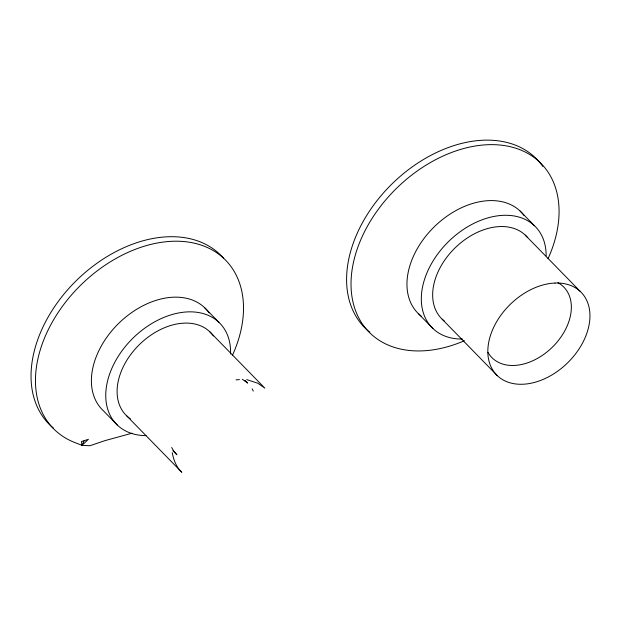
<?xml version="1.0" encoding="UTF-8"?>
<svg xmlns="http://www.w3.org/2000/svg" width="621" height="621" viewBox="0 0 621 621"><rect width="100%" height="100%" fill="white"/><g stroke="black" fill="none" stroke-linecap="round" stroke-linejoin="round"><path stroke-width="0.93" d="M132.009 433.217L104.949 440.638L89.859 445.754L81.995 445.304L84.239 440.662L88.399 439.288L81.995 445.304L74.869 442.563A120.427 83.431 -44.3 0 1 53.732 319.567A120.427 83.431 -44.3 0 1 192.355 242.764A120.427 83.431 -44.3 0 1 232.471 355.251M84.239 440.662L81.429 441.562L81.995 445.304M236.027 379.866L239.45 379.61M246.778 379.625L257.762 383.204L264.849 388.148L209.688 331.668M242.353 379.276L247.663 383.079L244.992 380.347M520.126 211.062L534.471 225.757M525.25 235.103L580.41 291.583M442.206 319.233L497.367 375.713M418.624 313.884L432.977 328.579M204.565 307.628L218.918 322.315M172.91 450.644L176.923 454.751L173.74 451.056L171.683 447.485M126.645 415.798L181.806 472.278C176.286 467.178 173.577 459.905 172.234 452.678M117.416 425.144L103.063 410.45A72.253 50.06 -44.3 0 1 121.111 321.073A72.253 50.06 -44.3 0 1 209.13 312.922M252.157 388.862L253.275 391.09M462.381 339.058A72.253 50.06 -44.3 0 1 423.025 284.814A72.253 50.06 -44.3 0 1 491.265 217.016A72.253 50.06 -44.3 0 1 546.138 255.829M464.384 340.735A120.427 83.431 -44.3 0 1 351.486 274.723A120.427 83.431 -44.3 0 1 483.767 144.957A120.427 83.431 -44.3 0 1 548.033 258.685M369.821 332.251A120.427 83.431 -44.3 0 1 393.497 182.465A120.427 83.431 -44.3 0 1 542.816 166.42M421.286 316.167A72.253 50.06 -44.3 0 1 434.389 226.673A72.253 50.06 -44.3 0 1 524.178 215.642M557.93 282.687A50.363 34.892 -44.3 0 1 567.718 292.297L568.836 294.525A50.363 34.892 -44.3 0 1 543.864 354.327A50.363 34.892 -44.3 0 1 487.99 352.41M444.38 321.096A59.119 40.955 -44.3 0 1 440.607 266.782A59.119 40.955 -44.3 0 1 496.427 226.82L499.843 226.564A59.119 40.955 -44.3 0 1 527.221 237.168M145.997 435.632A72.253 50.06 -44.3 0 1 107.751 380.238A72.253 50.06 -44.3 0 1 177.14 313.256A72.253 50.06 -44.3 0 1 230.538 354.024M53.608 428.288A120.427 83.431 -44.3 0 1 75.366 281.554A120.427 83.431 -44.3 0 1 223.669 258.367M213.422 336A59.119 40.955 -44.3 0 0 184.29 323.122L180.866 323.386A59.119 40.955 -44.3 0 0 124.425 364.504A59.119 40.955 -44.3 0 0 130.379 418.787M555.003 283.044L551.588 283.3A59.119 40.955 -44.3 0 0 487.896 348.878A59.119 40.955 -44.3 0 0 546.224 378.01A59.119 40.955 -44.3 0 0 586.992 300.983L585.681 298.367A59.119 40.955 -44.3 0 0 555.003 283.044"/></g></svg>
